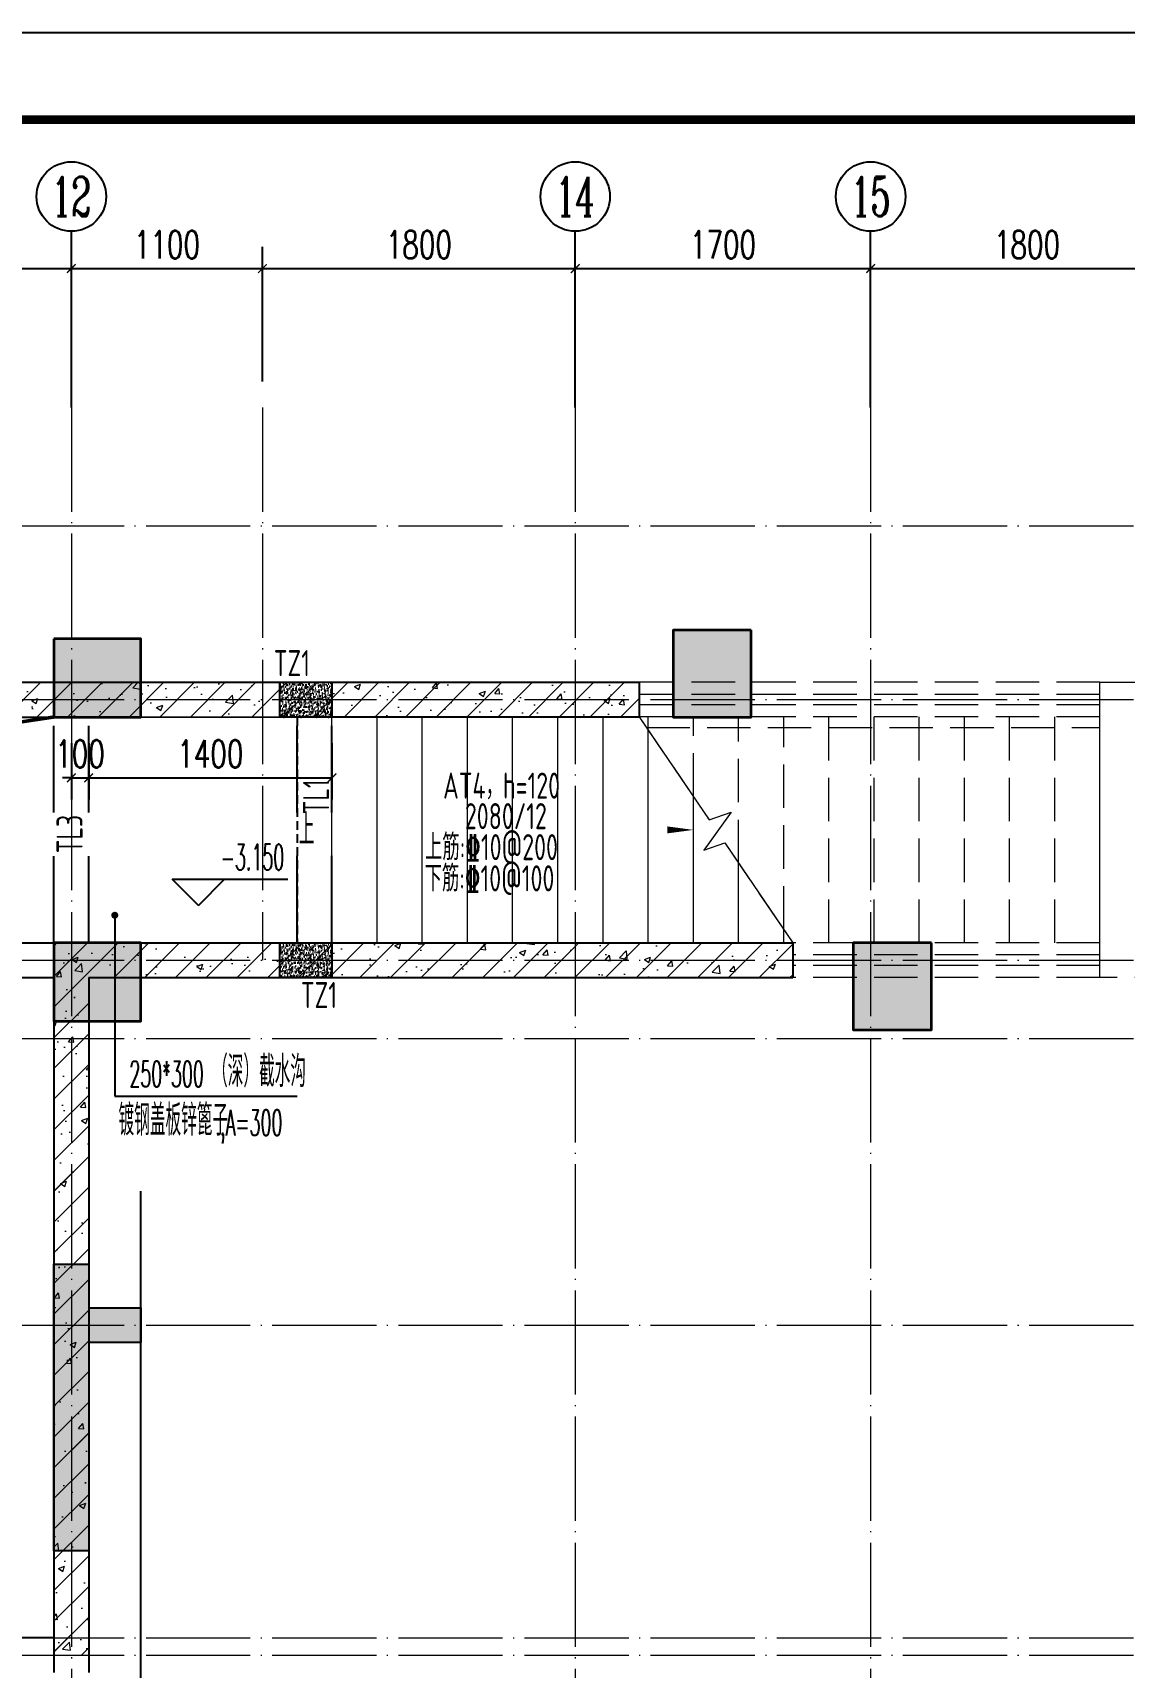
# Model space of a CAD drawing. Extents: x -668857 to 185752, y -270966 to 286822.
# Drawn here: x 40086 to 46368, y 216773 to 226182 of the extents above; entities that cross this region are included whole.
import ezdxf
from ezdxf.enums import TextEntityAlignment as Align

# ---------------------------------------------------------------- set-up
doc = ezdxf.new("R2010")
doc.units = 0
doc.header["$LTSCALE"] = 1000
for name, pattern in [('#P_--_20B1_001_t3$0$DASH', [0.35, 0.25, -0.1]), ('DASHED', [0.75, 0.5, -0.25]), ('DOTE', [2.42, 2, -0.2, 0.02, -0.2]), ('HIDDEN', [0.375, 0.25, -0.125])]:
    doc.linetypes.add(name, pattern=pattern)
doc.layers.get('0').update_dxf_attribs({"linetype": 'CONTINUOUS'})
doc.layers.get('DEFPOINTS').update_dxf_attribs({"linetype": 'CONTINUOUS'})
for name, color, linetype in [('-TK', 7, 'CONTINUOUS'), ('A-AXIS_TEXT', 7, 'CONTINUOUS'), ('AXIS', 3, 'CONTINUOUS'), ('DIM_ELEV', 3, 'CONTINUOUS'), ('DIM_LEAD', 3, 'CONTINUOUS'), ('DIM_SYMB', 3, 'CONTINUOUS'), ('G', 1, 'CONTINUOUS'), ('HATCH', 8, 'CONTINUOUS'), ('PUB_DIM', 3, 'CONTINUOUS'), ('PUB_TEXT', 2, 'CONTINUOUS'), ('S-Q墙实线', 6, 'CONTINUOUS'), ('S-Z柱实线', 6, 'CONTINUOUS'), ('S-梁', 4, 'DASHED'), ('TEXT', 2, 'CONTINUOUS'), ('WALL', 5, 'CONTINUOUS'), ('审核', 1, 'CONTINUOUS'), ('尺寸标注', 86, 'CONTINUOUS'), ('底图$0$PUB_HATCH', 252, 'CONTINUOUS')]:
    doc.layers.add(name, color=color, linetype=linetype)
for name, color, linetype, lineweight in [('AXIS_TEXT', 7, 'CONTINUOUS', 20), ('DOTE', 19, 'DOTE', 9), ('PUB_HATCH', 8, 'CONTINUOUS', 9), ('STAIR', 2, 'CONTINUOUS', 18), ('平面-看线', 45, 'CONTINUOUS', 15)]:
    doc.layers.add(name, color=color, linetype=linetype, lineweight=lineweight)
doc.styles.add('_TCH_AXIS', font='COMPLEX', dxfattribs={"bigfont": 'GBCBIG'})
doc.styles.add('_TCH_DIM', font='SIMPLEX.shx', dxfattribs={"width": 0.7, "bigfont": 'GBCBIG.shx'})
doc.styles.add('_TCH_DIM_T3', font='SIMPLEX', dxfattribs={"width": 0.705882, "bigfont": 'GBCBIG'})
doc.styles.add('COMPLEX', font='COMPLEX')
doc.styles.add('TSSD_REIN', font='tssdeng.shx', dxfattribs={"width": 0.7, "height": 300, "bigfont": 'tssdchn.shx'})
doc.dimstyles.new('_TCH_ARCH&&50', dxfattribs={"dimtxt": 157.5, "dimasz": 50, "dimexe": 125, "dimexo": 150, "dimgap": 58.75, "dimtad": 1, "dimdec": 0, "dimzin": 0, "dimdsep": 46, "dimtxsty": '_TCH_DIM_T3', "dimblk": 'ARCHTICK', "dimcen": 0.09, "dimclrt": 7, "dimazin": 0, "dimtfac": 1, "dimtdec": 0, "dimtix": 1, "dimtmove": 2, "dimatfit": 3, "dimldrblk": 'ARCHTICK', "dimfxl": 1, "dimtolj": 1, "dimtzin": 0, "dimarcsym": 0})
pattern_1 = [(45, (-118790.39, 111072.3), (-88.38835, 88.38835), []), (50, (-118790.4, 111072.3), (358.6301, -31.37607), [37.5, -412.5]), (355, (-118790.4, 111072.3), (-69.3757, 376.0961), [30, -330]), (100.4514, (-118760.5, 111069.7), (289.2547, 344.7198), [31.8701, -350.57106]), (46.1842, (-118790.4, 111172.3), (533.6205, -82.7595), [56.25, -618.75]), (96.6356, (-118745.9, 111165.4), (467.3314, 487.059), [47.8051, -525.8565]), (351.1842, (-118790.4, 111172.3), (467.331, 487.0593), [45, -495]), (21, (-118740.4, 111147.3), (298.45353, -201.30945), [37.5, -412.5]), (326, (-118740.4, 111147.3), (121.6577, 362.575), [30, -330]), (71.4514, (-118715.52, 111130.53), (420.1113, 161.26525), [31.8701, -350.57106]), (37.5, (-118790.39, 111072.3), (6.07993, 166.44693), [0, -326, 0, -335, 0, -331.25]), (7.5, (-118790.39, 111072.3), (131.53477, 197.20586), [0, -191, 0, -318.5, 0, -126.25]), (327.5, (-118901.89, 111072.3), (266.91122, -11.27744), [0, -125, 0, -390, 0, -517.5]), (317.5, (-118951.9, 111072.3), (291.59308, 50.0525), [0, -162.5, 0, -259, 0, -367.5])]

# ---------------------------------------------------------------- blocks, each defined once
blk = doc.blocks.new('A1')
blk.add_lwpolyline([(0, 59400), (0, 0), (84100, 0), (84100, 59400)], close=True)
at = {"const_width": 100}
blk.add_lwpolyline([(2500, 58400), (2500, 1000), (83100, 1000), (83100, 58400)], close=True, dxfattribs=at)
blk = doc.blocks.new('_AXISO')
blk.add_circle((0, 0), 0.5)
at = {"layer": 'A-AXIS_TEXT', "style": 'COMPLEX', "width": 1.041667}
blk.add_attdef('A', text='', height=0.56, dxfattribs=at).set_placement((-0.25, -0.28), (0.25, -0.28), align=Align.FIT)
blk = doc.blocks.new('_ArchTick')
at = {"color": 0, "linetype": 'ByBlock', "const_width": 0.15}
blk.add_lwpolyline([(-0.5, -0.5), (0.5, 0.5)], dxfattribs=at)
blk = doc.blocks.new('*D1232')
at = {"layer": 'DEFPOINTS', "color": 0, "transparency": 16777216}
for p in [(40408.3, 222243.3), (41808.1, 222243.3), (41808.1, 221893.3)]:
    blk.add_point(p, dxfattribs=at)
at = {"layer": '尺寸标注', "color": 0, "lineweight": -2, "transparency": 16777216}
for p, q in [((40408.3, 222093.3), (40408.3, 221768.3)), ((41808.1, 222093.3), (41808.1, 221768.3)), ((40408.3, 221893.3), (41808.1, 221893.3))]:
    blk.add_line(p, q, dxfattribs=at)
at = {"layer": '尺寸标注', "color": 0, "lineweight": -2, "transparency": 16777216, "xscale": 50, "yscale": 50, "zscale": 50, "rotation": 180}
blk.add_blockref('_ArchTick', (40408.3, 221893.3), dxfattribs=at)
at = {"layer": '尺寸标注', "color": 0, "lineweight": -2, "transparency": 16777216, "xscale": 50, "yscale": 50, "zscale": 50}
blk.add_blockref('_ArchTick', (41808.1, 221893.3), dxfattribs=at)
at = {"layer": '尺寸标注', "color": 7, "transparency": 16777216, "insert": (41108.2, 222030.8), "char_height": 157.5, "attachment_point": 5, "style": '_TCH_DIM_T3'}
blk.add_mtext('\\A1;1400', dxfattribs=at)
blk = doc.blocks.new('*D1233')
at = {"layer": 'DEFPOINTS', "color": 0, "transparency": 16777216}
for p in [(40308.3, 222243.3), (40408.3, 222243.3), (40408.3, 221893.3)]:
    blk.add_point(p, dxfattribs=at)
at = {"layer": '尺寸标注', "color": 0, "lineweight": -2, "transparency": 16777216}
for p, q in [((40308.3, 222093.3), (40308.3, 221768.3)), ((40408.3, 222093.3), (40408.3, 221768.3)), ((40308.3, 221893.3), (40258.3, 221893.3)), ((40308.3, 221893.3), (40408.3, 221893.3)), ((40408.3, 221893.3), (40458.3, 221893.3))]:
    blk.add_line(p, q, dxfattribs=at)
at = {"layer": '尺寸标注', "color": 0, "lineweight": -2, "transparency": 16777216, "xscale": 50, "yscale": 50, "zscale": 50}
blk.add_blockref('_ArchTick', (40308.3, 221893.3), dxfattribs=at)
at = {"layer": '尺寸标注', "color": 0, "lineweight": -2, "transparency": 16777216, "xscale": 50, "yscale": 50, "zscale": 50, "rotation": 180}
blk.add_blockref('_ArchTick', (40408.3, 221893.3), dxfattribs=at)
at = {"layer": '尺寸标注', "color": 7, "transparency": 16777216, "insert": (40358.3, 222030.8), "char_height": 157.5, "attachment_point": 5, "style": '_TCH_DIM_T3'}
blk.add_mtext('\\A1;100', dxfattribs=at)
blk = doc.blocks.new('*D1260')
at = {"layer": 'DEFPOINTS', "color": 0, "transparency": 16777216}
for p in [(40308.3, 224824.6), (37508.3, 224024.6), (40308.3, 224024.6)]:
    blk.add_point(p, dxfattribs=at)
at = {"layer": 'PUB_DIM', "color": 0, "lineweight": -2, "transparency": 16777216}
for p, q in [((37508.3, 224174.6), (37508.3, 224949.6)), ((40308.3, 224174.6), (40308.3, 224949.6)), ((37508.3, 224824.6), (40308.3, 224824.6))]:
    blk.add_line(p, q, dxfattribs=at)
at = {"layer": 'PUB_DIM', "color": 0, "lineweight": -2, "transparency": 16777216, "xscale": 50, "yscale": 50, "zscale": 50, "rotation": 180}
blk.add_blockref('_ArchTick', (37508.3, 224824.6), dxfattribs=at)
at = {"layer": 'PUB_DIM', "color": 0, "lineweight": -2, "transparency": 16777216, "xscale": 50, "yscale": 50, "zscale": 50}
blk.add_blockref('_ArchTick', (40308.3, 224824.6), dxfattribs=at)
at = {"layer": 'PUB_DIM', "color": 7, "transparency": 16777216, "insert": (38908.3, 224962.1), "char_height": 157.5, "attachment_point": 5, "style": '_TCH_DIM_T3'}
blk.add_mtext('\\A1;2800', dxfattribs=at)
blk = doc.blocks.new('*D1261')
at = {"layer": 'DEFPOINTS', "color": 0, "transparency": 16777216}
for p in [(41408.3, 224824.6), (40308.3, 224024.6), (41408.3, 224024.6)]:
    blk.add_point(p, dxfattribs=at)
at = {"layer": 'PUB_DIM', "color": 0, "lineweight": -2, "transparency": 16777216}
for p, q in [((40308.3, 224174.6), (40308.3, 224949.6)), ((41408.3, 224174.6), (41408.3, 224949.6)), ((40308.3, 224824.6), (41408.3, 224824.6))]:
    blk.add_line(p, q, dxfattribs=at)
at = {"layer": 'PUB_DIM', "color": 0, "lineweight": -2, "transparency": 16777216, "xscale": 50, "yscale": 50, "zscale": 50, "rotation": 180}
blk.add_blockref('_ArchTick', (40308.3, 224824.6), dxfattribs=at)
at = {"layer": 'PUB_DIM', "color": 0, "lineweight": -2, "transparency": 16777216, "xscale": 50, "yscale": 50, "zscale": 50}
blk.add_blockref('_ArchTick', (41408.3, 224824.6), dxfattribs=at)
at = {"layer": 'PUB_DIM', "color": 7, "transparency": 16777216, "insert": (40858.3, 224962.1), "char_height": 157.5, "attachment_point": 5, "style": '_TCH_DIM_T3'}
blk.add_mtext('\\A1;1100', dxfattribs=at)
blk = doc.blocks.new('*D1262')
at = {"layer": 'DEFPOINTS', "color": 0, "transparency": 16777216}
for p in [(43208.3, 224824.6), (41408.3, 224024.6), (43208.3, 224024.6)]:
    blk.add_point(p, dxfattribs=at)
at = {"layer": 'PUB_DIM', "color": 0, "lineweight": -2, "transparency": 16777216}
for p, q in [((41408.3, 224174.6), (41408.3, 224949.6)), ((43208.3, 224174.6), (43208.3, 224949.6)), ((41408.3, 224824.6), (43208.3, 224824.6))]:
    blk.add_line(p, q, dxfattribs=at)
at = {"layer": 'PUB_DIM', "color": 0, "lineweight": -2, "transparency": 16777216, "xscale": 50, "yscale": 50, "zscale": 50, "rotation": 180}
blk.add_blockref('_ArchTick', (41408.3, 224824.6), dxfattribs=at)
at = {"layer": 'PUB_DIM', "color": 0, "lineweight": -2, "transparency": 16777216, "xscale": 50, "yscale": 50, "zscale": 50}
blk.add_blockref('_ArchTick', (43208.3, 224824.6), dxfattribs=at)
at = {"layer": 'PUB_DIM', "color": 7, "transparency": 16777216, "insert": (42308.3, 224962.1), "char_height": 157.5, "attachment_point": 5, "style": '_TCH_DIM_T3'}
blk.add_mtext('\\A1;1800', dxfattribs=at)
blk = doc.blocks.new('*D1263')
at = {"layer": 'DEFPOINTS', "color": 0, "transparency": 16777216}
for p in [(44908.3, 224824.6), (43208.3, 224024.6), (44908.3, 224024.6)]:
    blk.add_point(p, dxfattribs=at)
at = {"layer": 'PUB_DIM', "color": 0, "lineweight": -2, "transparency": 16777216}
for p, q in [((43208.3, 224174.6), (43208.3, 224949.6)), ((44908.3, 224174.6), (44908.3, 224949.6)), ((43208.3, 224824.6), (44908.3, 224824.6))]:
    blk.add_line(p, q, dxfattribs=at)
at = {"layer": 'PUB_DIM', "color": 0, "lineweight": -2, "transparency": 16777216, "xscale": 50, "yscale": 50, "zscale": 50, "rotation": 180}
blk.add_blockref('_ArchTick', (43208.3, 224824.6), dxfattribs=at)
at = {"layer": 'PUB_DIM', "color": 0, "lineweight": -2, "transparency": 16777216, "xscale": 50, "yscale": 50, "zscale": 50}
blk.add_blockref('_ArchTick', (44908.3, 224824.6), dxfattribs=at)
at = {"layer": 'PUB_DIM', "color": 7, "transparency": 16777216, "insert": (44058.3, 224962.1), "char_height": 157.5, "attachment_point": 5, "style": '_TCH_DIM_T3'}
blk.add_mtext('\\A1;1700', dxfattribs=at)
blk = doc.blocks.new('*D1264')
at = {"layer": 'DEFPOINTS', "color": 0, "transparency": 16777216}
for p in [(46708.3, 224824.6), (44908.3, 224024.6), (46708.3, 224024.6)]:
    blk.add_point(p, dxfattribs=at)
at = {"layer": 'PUB_DIM', "color": 0, "lineweight": -2, "transparency": 16777216}
for p, q in [((44908.3, 224174.6), (44908.3, 224949.6)), ((46708.3, 224174.6), (46708.3, 224949.6)), ((44908.3, 224824.6), (46708.3, 224824.6))]:
    blk.add_line(p, q, dxfattribs=at)
at = {"layer": 'PUB_DIM', "color": 0, "lineweight": -2, "transparency": 16777216, "xscale": 50, "yscale": 50, "zscale": 50, "rotation": 180}
blk.add_blockref('_ArchTick', (44908.3, 224824.6), dxfattribs=at)
at = {"layer": 'PUB_DIM', "color": 0, "lineweight": -2, "transparency": 16777216, "xscale": 50, "yscale": 50, "zscale": 50}
blk.add_blockref('_ArchTick', (46708.3, 224824.6), dxfattribs=at)
at = {"layer": 'PUB_DIM', "color": 7, "transparency": 16777216, "insert": (45808.3, 224962.1), "char_height": 157.5, "attachment_point": 5, "style": '_TCH_DIM_T3'}
blk.add_mtext('\\A1;1800', dxfattribs=at)

msp = doc.modelspace()

# ---------------------------------------------------------------- hatches: boundary and pattern name
at = {"layer": 'G'}
h = msp.add_hatch(dxfattribs=at)
h.set_pattern_fill('AR-CONC', color=256, scale=5, angle=-450, style=0)
h.set_pattern_definition([(140, (475465.383, -7224054.036), (3.13760675, 35.86300913), [3.75, -41.25]), (85, (475465.383, -7224054.036), (-37.60960669, -6.93756668), [3, -33]), (190.4514, (475465.645, -7224051.048), (-34.4719771, 28.92546909), [3.1870095, -35.0571056]), (136.1842, (475455.383, -7224054.036), (8.27595072, 53.36205243), [5.625, -61.875]), (186.6356, (475456.073, -7224049.59), (-48.70589355, 46.73313528), [4.7805144, -52.58565]), (81.1842, (475455.383, -7224054.036), (-48.70593005, 46.73309726), [4.5, -49.5]), (111, (475457.883, -7224049.036), (20.13094453, 29.84535261), [3.75, -41.25]), (56, (475457.883, -7224049.036), (-36.25750225, 12.1657666), [3, -33]), (161.4514, (475459.56, -7224046.55), (-16.12652484, 42.01113143), [3.1870095, -35.0571056]), (127.5, (475465.383, -7224054.036), (-16.644692692, 0.607992766), [0, -32.6, 0, -33.5, 0, -33.125]), (97.5, (475465.383, -7224054.036), (-19.720585594, 13.15347687), [0, -19.1, 0, -31.85, 0, -12.625]), (57.5, (475465.383, -7224065.186), (1.127743587, 26.691121809), [0, -12.5, 0, -39, 0, -51.75]), (47.5, (475465.383, -7224070.186), (-5.00524912, 29.15930847), [0, -16.25, 0, -25.9, 0, -36.75])])
h.paths.add_polyline_path([(41507.97, 222243.15), (41507.97, 222443.15), (41807.97, 222443.15), (41807.97, 222243.15)])
h = msp.add_hatch(dxfattribs=at)
h.set_pattern_fill('AR-CONC', color=256, scale=5, angle=-450, style=0)
h.set_pattern_definition([(140, (475465.472, -7225554.193), (3.13760675, 35.86300913), [3.75, -41.25]), (85, (475465.472, -7225554.193), (-37.60960669, -6.93756668), [3, -33]), (190.4514, (475465.734, -7225551.205), (-34.4719771, 28.92546909), [3.1870095, -35.0571056]), (136.1842, (475455.47, -7225554.193), (8.27595072, 53.36205243), [5.625, -61.875]), (186.6356, (475456.16, -7225549.746), (-48.70589355, 46.73313528), [4.7805144, -52.58565]), (81.1842, (475455.47, -7225554.193), (-48.70593005, 46.73309726), [4.5, -49.5]), (111, (475457.972, -7225549.193), (20.13094453, 29.84535261), [3.75, -41.25]), (56, (475457.972, -7225549.193), (-36.25750225, 12.1657666), [3, -33]), (161.4514, (475459.65, -7225546.706), (-16.12652484, 42.01113143), [3.1870095, -35.0571056]), (127.5, (475465.472, -7225554.193), (-16.644692692, 0.607992766), [0, -32.6, 0, -33.5, 0, -33.125]), (97.5, (475465.472, -7225554.193), (-19.720585594, 13.15347687), [0, -19.1, 0, -31.85, 0, -12.625]), (57.5, (475465.472, -7225565.343), (1.127743587, 26.691121809), [0, -12.5, 0, -39, 0, -51.75]), (47.5, (475465.472, -7225570.343), (-5.00524912, 29.15930847), [0, -16.25, 0, -25.9, 0, -36.75])])
h.paths.add_polyline_path([(41508.06, 220743), (41508.06, 220943), (41808.06, 220943), (41808.06, 220743)])
at = {"layer": 'HATCH'}
for points in [[(44220.95, 222743.17), (43770.95, 222743.17), (43770.95, 222243.17), (44220.95, 222243.17)], [(40208.33, 222693.17), (40208.33, 222243.17), (40708.33, 222243.17), (40708.33, 222693.17)], [(40208.33, 220943.17), (40208.33, 220493.17), (40708.33, 220493.17), (40708.33, 220943.17)], [(45258.33, 220943.17), (44808.33, 220943.17), (44808.33, 220443.17), (45258.33, 220443.17)]]:
    msp.add_hatch(color=252, dxfattribs=at).paths.add_polyline_path(points)
at = {"layer": 'PUB_HATCH'}
h = msp.add_hatch(dxfattribs=at)
h.set_pattern_fill('钢筋混凝土', color=256, scale=50, style=0)
h.set_pattern_definition(pattern_1)
h.paths.add_polyline_path([(37408.33, 222443.03), (37608.33, 222243.03), (40308.33, 222243.03), (40308.33, 222443.03)])
h = msp.add_hatch(dxfattribs=at)
h.set_pattern_fill('钢筋混凝土', color=256, scale=50, style=0)
h.set_pattern_definition(pattern_1)
h.paths.add_polyline_path([(40308.32, 222443.03), (40308.34, 222243.03), (43576.09, 222243.28), (43576.07, 222443.28)])
h = msp.add_hatch(dxfattribs=at)
h.set_pattern_fill('钢筋混凝土', color=256, scale=50, style=0)
h.set_pattern_definition(pattern_1)
h.paths.add_polyline_path([(40208.33, 220943.03), (40408.33, 220743.04), (44460.08, 220743.28), (44460.07, 220943.28)])
h = msp.add_hatch(dxfattribs=at)
h.set_pattern_fill('钢筋混凝土', color=256, scale=50, style=0)
h.set_pattern_definition([(45, (-118790.39, 111072.44), (-88.38835, 88.38835), []), (50, (-118790.4, 111072.44), (358.6301, -31.37607), [37.5, -412.5]), (355, (-118790.4, 111072.44), (-69.3757, 376.0961), [30, -330]), (100.4514, (-118760.5, 111069.83), (289.2547, 344.7198), [31.8701, -350.57106]), (46.1842, (-118790.4, 111172.44), (533.6205, -82.7595), [56.25, -618.75]), (96.6356, (-118745.9, 111165.54), (467.3314, 487.059), [47.8051, -525.8565]), (351.1842, (-118790.4, 111172.44), (467.331, 487.0593), [45, -495]), (21, (-118740.4, 111147.44), (298.45353, -201.30945), [37.5, -412.5]), (326, (-118740.4, 111147.44), (121.6577, 362.575), [30, -330]), (71.4514, (-118715.52, 111130.67), (420.1113, 161.26525), [31.8701, -350.57106]), (37.5, (-118790.39, 111072.44), (6.07993, 166.44693), [0, -326, 0, -335, 0, -331.25]), (7.5, (-118790.39, 111072.44), (131.53477, 197.20586), [0, -191, 0, -318.5, 0, -126.25]), (327.5, (-118901.89, 111072.44), (266.91122, -11.27744), [0, -125, 0, -390, 0, -517.5]), (317.5, (-118951.9, 111072.44), (291.59308, 50.0525), [0, -162.5, 0, -259, 0, -367.5])])
h.paths.add_polyline_path([(40408.33, 220743.18), (40208.33, 220943.17), (40208.33, 216843.18), (40408.33, 216843.18)])
h = msp.add_hatch(dxfattribs=at)
h.set_pattern_fill('钢筋混凝土', color=256, scale=50, style=0)
h.set_pattern_definition(pattern_1)
h.paths.add_polyline_path([(40408.33, 220743.04), (40208.33, 220943.03), (40208.33, 216843.04), (40408.33, 216843.04)])
at = {"layer": '底图$0$PUB_HATCH'}
msp.add_hatch(color=256, dxfattribs=at).paths.add_polyline_path([(40408.33, 217443.17), (40208.33, 217443.17), (40208.33, 219093.17), (40408.33, 219093.17), (40408.33, 218843.17), (40708.33, 218843.17), (40708.33, 218643.17), (40408.33, 218643.17)])

# ---------------------------------------------------------------- linework, layer by layer
at = {"color": 6, "const_width": 20}
msp.add_lwpolyline([(37608.56, 216943.17), (37994.14, 221912.89), (40208.56, 222243.21)], dxfattribs=at)
at = {"layer": 'AXIS'}
for p, q in [((40308.33, 224024.63), (40308.33, 225039.24)), ((43208.33, 224024.63), (43208.33, 225039.24)), ((44908.33, 224024.63), (44908.33, 225039.24))]:
    msp.add_line(p, q, dxfattribs=at)
at = {"layer": 'DIM_ELEV', "color": 6}
for p, q in [((41039.19, 221159.21), (40889.19, 221309.21)), ((40889.19, 221309.21), (41554.11, 221309.21)), ((41039.19, 221159.21), (41189.19, 221309.21))]:
    msp.add_line(p, q, dxfattribs=at)
at = {"layer": 'DIM_LEAD'}
for p, q in [((40558.33, 221102.04), (40558.33, 220061.37)), ((40558.33, 220061.37), (41608.28, 220061.37))]:
    msp.add_line(p, q, dxfattribs=at)
at = {"layer": 'DIM_LEAD', "const_width": 20}
msp.add_lwpolyline([(40558.33, 221112.04, 1), (40558.33, 221092.04, 1)], format="xyb", close=True, dxfattribs=at)
at = {"layer": 'DIM_SYMB'}
msp.add_lwpolyline([(41740.02, 221593.42, 0, 0, 0), (43888.08, 221593.42, 0, 40, 0), (43738.08, 221593.42, 0, 0, 0)], format="xyseb", dxfattribs=at)
msp.add_lwpolyline([(40708.33, 212094.43), (40708.33, 215748.01), (40603.33, 215786.23), (40813.33, 215823.26), (40708.33, 215860.51), (40708.33, 219514.09)], dxfattribs=at)
at = {"layer": 'DOTE', "linetype": 'DOTE', "ltscale": 0.3}
for p, q in [((40308.33, 224024.63), (40308.33, 214743.17)), ((41408.33, 224024.63), (41408.33, 220843.17)), ((43208.33, 224024.63), (43208.33, 212643.17)), ((44908.33, 224024.63), (44908.33, 212643.18)), ((37108.33, 223343.17), (48471.91, 223343.17)), ((37108.33, 222343.17), (48471.91, 222343.17)), ((37108.33, 220843.17), (48471.91, 220843.17)), ((37108.33, 220393.17), (48471.91, 220393.17)), ((37108.33, 218743.17), (48471.91, 218743.17)), ((37108.33, 216943.17), (48471.91, 216943.17)), ((37108.33, 216843.17), (48471.91, 216843.18))]:
    msp.add_line(p, q, dxfattribs=at)
at = {"layer": 'G'}
for points in [[(41507.97, 222243.15), (41507.97, 222443.15), (41807.97, 222443.15), (41807.97, 222243.15)], [(41508.06, 220743), (41508.06, 220943), (41808.06, 220943), (41808.06, 220743)]]:
    msp.add_lwpolyline(points, close=True, dxfattribs=at)
at = {"layer": 'S-Q墙实线', "color": 6}
msp.add_lwpolyline([(40408.33, 217443.17), (40208.33, 217443.17), (40208.33, 219093.17), (40408.33, 219093.17), (40408.33, 218843.17), (40708.33, 218843.17), (40708.33, 218643.17), (40408.33, 218643.17)], close=True, dxfattribs=at)
at = {"layer": 'S-Z柱实线', "color": 2, "lineweight": 35}
for points in [[(44220.95, 222743.17), (43770.95, 222743.17), (43770.95, 222243.17), (44220.95, 222243.17)], [(40208.33, 222693.17), (40208.33, 222243.17), (40708.33, 222243.17), (40708.33, 222693.17)], [(40208.33, 220943.17), (40208.33, 220493.17), (40708.33, 220493.17), (40708.33, 220943.17)], [(45258.33, 220943.17), (44808.33, 220943.17), (44808.33, 220443.17), (45258.33, 220443.17)]]:
    msp.add_lwpolyline(points, close=True, dxfattribs=at)
at = {"layer": 'S-梁'}
for p, q in [((41607.97, 220943.29), (41607.97, 222243.29)), ((41807.97, 220943.29), (41807.97, 222243.29)), ((40208.23, 220943.04), (40208.23, 222221.92)), ((40408.23, 220943.05), (40408.23, 222221.93)), ((37608.33, 220943.17), (40208.33, 220943.16)), ((37608.33, 220743.17), (40208.33, 220743.16))]:
    msp.add_line(p, q, dxfattribs=at)
at = {"layer": 'STAIR', "color": 246, "linetype": '#P_--_20B1_001_t3$0$DASH'}
for p, q in [((46228.08, 222443.42), (43576.08, 222443.42)), ((46228.08, 222373.42), (43576.08, 222373.66)), ((46228.08, 222313.42), (43576.08, 222313.66)), ((46228.08, 222243.42), (43576.08, 222243.42)), ((46228.08, 222243.42), (43576.08, 222243.42)), ((43576.08, 222243.42), (43978.78, 221651.2)), ((43628.08, 222166.95), (43628.08, 222243.42)), ((43888.08, 221784.59), (43888.08, 222243.42)), ((44148.08, 221402.24), (44148.08, 222243.42)), ((44408.08, 221019.89), (44408.08, 222243.42)), ((44668.08, 220943.42), (44668.08, 222243.42)), ((44928.08, 220943.42), (44928.08, 222243.42)), ((45188.08, 220943.42), (45188.08, 222243.42)), ((45448.08, 220943.42), (45448.08, 222243.42)), ((45708.08, 220943.42), (45708.08, 222243.42)), ((45968.08, 220943.42), (45968.08, 222243.42)), ((46228.08, 220943.42), (46228.08, 222243.42)), ((43616.88, 222183.42), (46228.08, 222183.42)), ((44106.26, 221695.63), (43948.98, 221477.44)), ((43978.78, 221651.2), (44106.26, 221695.63)), ((43948.98, 221477.44), (44068.59, 221519.13)), ((44068.59, 221519.13), (44460.08, 220943.42)), ((46228.08, 220943.42), (44460.08, 220943.42)), ((46228.08, 220943.42), (44460.08, 220943.42)), ((46228.08, 220873.42), (44460.08, 220873.66)), ((46228.08, 220813.42), (44460.08, 220813.66)), ((46228.08, 220743.42), (44460.08, 220743.66))]:
    msp.add_line(p, q, dxfattribs=at)
at = {"layer": 'STAIR'}
for p, q in [((43576.08, 222243.42), (41808.08, 222243.42)), ((41808.08, 220943.42), (41808.08, 222243.42)), ((42068.08, 220943.42), (42068.08, 222243.42)), ((42328.08, 220943.42), (42328.08, 222243.42)), ((42588.08, 220943.42), (42588.08, 222243.42)), ((42848.08, 220943.42), (42848.08, 222243.42)), ((43108.08, 220943.42), (43108.08, 222243.42)), ((43368.08, 220943.42), (43368.08, 222243.42)), ((43576.08, 222243.42), (43978.78, 221651.2)), ((43628.08, 220943.42), (43628.08, 222166.95)), ((43888.08, 220943.42), (43888.08, 221784.59)), ((44106.26, 221695.63), (43948.98, 221477.44)), ((43978.78, 221651.2), (44106.26, 221695.63)), ((43948.98, 221477.44), (44068.59, 221519.13)), ((44068.59, 221519.13), (44460.08, 220943.42)), ((44148.08, 220943.42), (44148.08, 221402.24)), ((44408.08, 220943.42), (44408.08, 221019.89)), ((44460.08, 220943.42), (41808.08, 220943.42))]:
    msp.add_line(p, q, dxfattribs=at)
at = {"layer": 'STAIR', "color": 246, "linetype": '#P_--_20B1_001_t3$0$DASH'}
msp.add_lwpolyline([(46228.08, 222443.42), (47728.08, 222443.42), (47728.08, 220743.42), (46228.08, 220743.42)], close=True, dxfattribs=at)
at = {"layer": 'WALL'}
for p, q in [((37408.33, 222443.17), (40308.33, 222443.17)), ((40308.32, 222443.17), (43576.07, 222443.42)), ((43576.07, 222443.42), (43576.09, 222243.42)), ((37608.33, 222243.17), (40308.33, 222243.17)), ((40208.33, 222243.17), (40208.33, 222243.07)), ((40208.33, 222243.07), (40408.33, 222243.07)), ((40308.34, 222243.17), (43576.09, 222243.42)), ((40408.33, 222243.07), (40408.33, 222243.18)), ((40208.33, 220943.16), (44460.07, 220943.42)), ((40208.33, 220943.16), (40408.33, 220943.18)), ((40208.33, 220943.16), (40208.33, 216843.17)), ((44460.07, 220943.42), (44460.08, 220743.42)), ((40408.33, 220743.18), (44460.08, 220743.42)), ((40408.33, 220743.18), (40408.33, 216843.17)), ((40208.33, 216943.17), (37608.33, 216943.17)), ((40208.33, 216843.17), (40208.33, 216743.17)), ((40408.33, 216843.17), (40408.33, 216743.17))]:
    msp.add_line(p, q, dxfattribs=at)
at = {"layer": '审核', "color": 58, "linetype": 'HIDDEN', "ltscale": 0.2}
msp.add_line((41608.32, 222243.26), (41608.4, 220943.24), dxfattribs=at)
at = {"layer": '平面-看线'}
for p, q in [((46228.08, 222243.42), (46228.08, 222443.42)), ((46228.08, 220743.42), (46228.08, 220943.42))]:
    msp.add_line(p, q, dxfattribs=at)

# ---------------------------------------------------------------- block references
at = {"layer": '-TK', "xscale": 0.5, "yscale": 0.5, "zscale": 0.5}
msp.add_blockref('A1', (14490.19, 196482.28), dxfattribs=at)
at = {"layer": 'AXIS'}
ref = msp.add_blockref('_AXISO', (40308.33, 225239.24), dxfattribs=dict(at, xscale=400, yscale=400, zscale=400))
ref.add_attrib('A', '12', dxfattribs={"layer": 'AXIS_TEXT', "height": 226.274, "style": '_TCH_AXIS', "width": 0.724138}).set_placement((40195.19, 225126.1), (40421.47, 225126.1), align=Align.FIT)
ref = msp.add_blockref('_AXISO', (43208.33, 225239.24), dxfattribs=dict(at, xscale=400, yscale=400, zscale=400))
ref.add_attrib('A', '14', dxfattribs={"layer": 'AXIS_TEXT', "height": 226.274, "style": '_TCH_AXIS', "width": 0.677419}).set_placement((43095.19, 225126.1), (43321.47, 225126.1), align=Align.FIT)
ref = msp.add_blockref('_AXISO', (44908.33, 225239.24), dxfattribs=dict(at, xscale=400, yscale=400, zscale=400))
ref.add_attrib('A', '15', dxfattribs={"layer": 'AXIS_TEXT', "height": 226.274, "style": '_TCH_AXIS', "width": 0.724138}).set_placement((44795.19, 225126.1), (45021.47, 225126.1), align=Align.FIT)

# ---------------------------------------------------------------- texts
at = {"layer": 'PUB_TEXT', "style": '_TCH_DIM'}
for s, height, width, p in [('上', 178.72, 0.7, (41617, 221505.92)), ('（深）截水沟', 178.723, 0.7, (41118.29, 220113.87)), ('250*300', 148.75, 0.494118, (40642.29, 220113.87)), ('镀钢盖板锌篦子', 178.723, 0.7, (40579.95, 219833.87)), (',A=300', 148.75, 0.494118, (41163.78, 219833.87))]:
    msp.add_text(s, height=height, dxfattribs=dict(at, width=width)).set_placement(p)
at = {"layer": 'PUB_TEXT', "color": 6, "style": '_TCH_DIM', "width": 0.494118}
msp.add_text('-3.150', height=148.75, dxfattribs=at).set_placement((41168.11, 221361.71))
at = {"layer": 'TEXT', "color": 230, "style": 'TSSD_REIN', "width": 0.7}
for s, p in [('TZ1', (41473.47, 222478.36)), ('上筋:%%13210@200', (42343.49, 221419.13, 0)), ('下筋:%%13210@100', (42341.07, 221239.52, 0)), ('TZ1', (41629.34, 220567.88))]:
    msp.add_text(s, height=150, dxfattribs=at).set_placement(p)
for s, p in [('TL1', (41791.8, 221682.97)), ('TL3', (40373, 221458.8))]:
    msp.add_text(s, height=150, rotation=90, dxfattribs=at).set_placement(p)
for s, p in [('AT4，h=120', (42784.43, 221773.27)), ('2080/12', (42809.17, 221597.6))]:
    msp.add_text(s, height=150, dxfattribs=at).set_placement(p, align=Align.CENTER)

# ---------------------------------------------------------------- dimensions: what is measured, and where the dimension line sits
at = {"layer": 'PUB_DIM'}
for p1, p2, picture, middle in [((37508.33, 224024.63), (40308.33, 224024.63), '*D1260', (38908.33, 224962.13)), ((40308.33, 224024.63), (41408.33, 224024.63), '*D1261', (40858.33, 224962.13)), ((41408.33, 224024.63), (43208.33, 224024.63), '*D1262', (42308.33, 224962.13)), ((43208.33, 224024.63), (44908.33, 224024.63), '*D1263', (44058.33, 224962.13)), ((44908.33, 224024.63), (46708.33, 224024.63), '*D1264', (45808.33, 224962.13))]:
    dim = msp.add_aligned_dim(p1=p1, p2=p2, distance=799.99, dimstyle='_TCH_ARCH&&50', dxfattribs=at)
    dim.commit()
    dim.dimension.update_dxf_attribs({"geometry": picture, "text_midpoint": middle})
at = {"layer": '尺寸标注', "color": 106}
dim = msp.add_linear_dim(base=(40408.27, 221893.32), p1=(40308.33, 222243.28), p2=(40408.27, 222243.28), angle=0, dimstyle='_TCH_ARCH&&50', dxfattribs=at)
dim.commit()
dim.dimension.update_dxf_attribs({"geometry": '*D1233', "text_midpoint": (40358.28, 222030.82), "dimtype": 161})
dim = msp.add_aligned_dim(p1=(40408.27, 222243.28), p2=(41808.08, 222243.28), distance=-349.96, dimstyle='_TCH_ARCH&&50', dxfattribs=at)
dim.commit()
dim.dimension.update_dxf_attribs({"geometry": '*D1232', "text_midpoint": (41108.17, 222030.82)})

doc.saveas('drawing.dxf')
